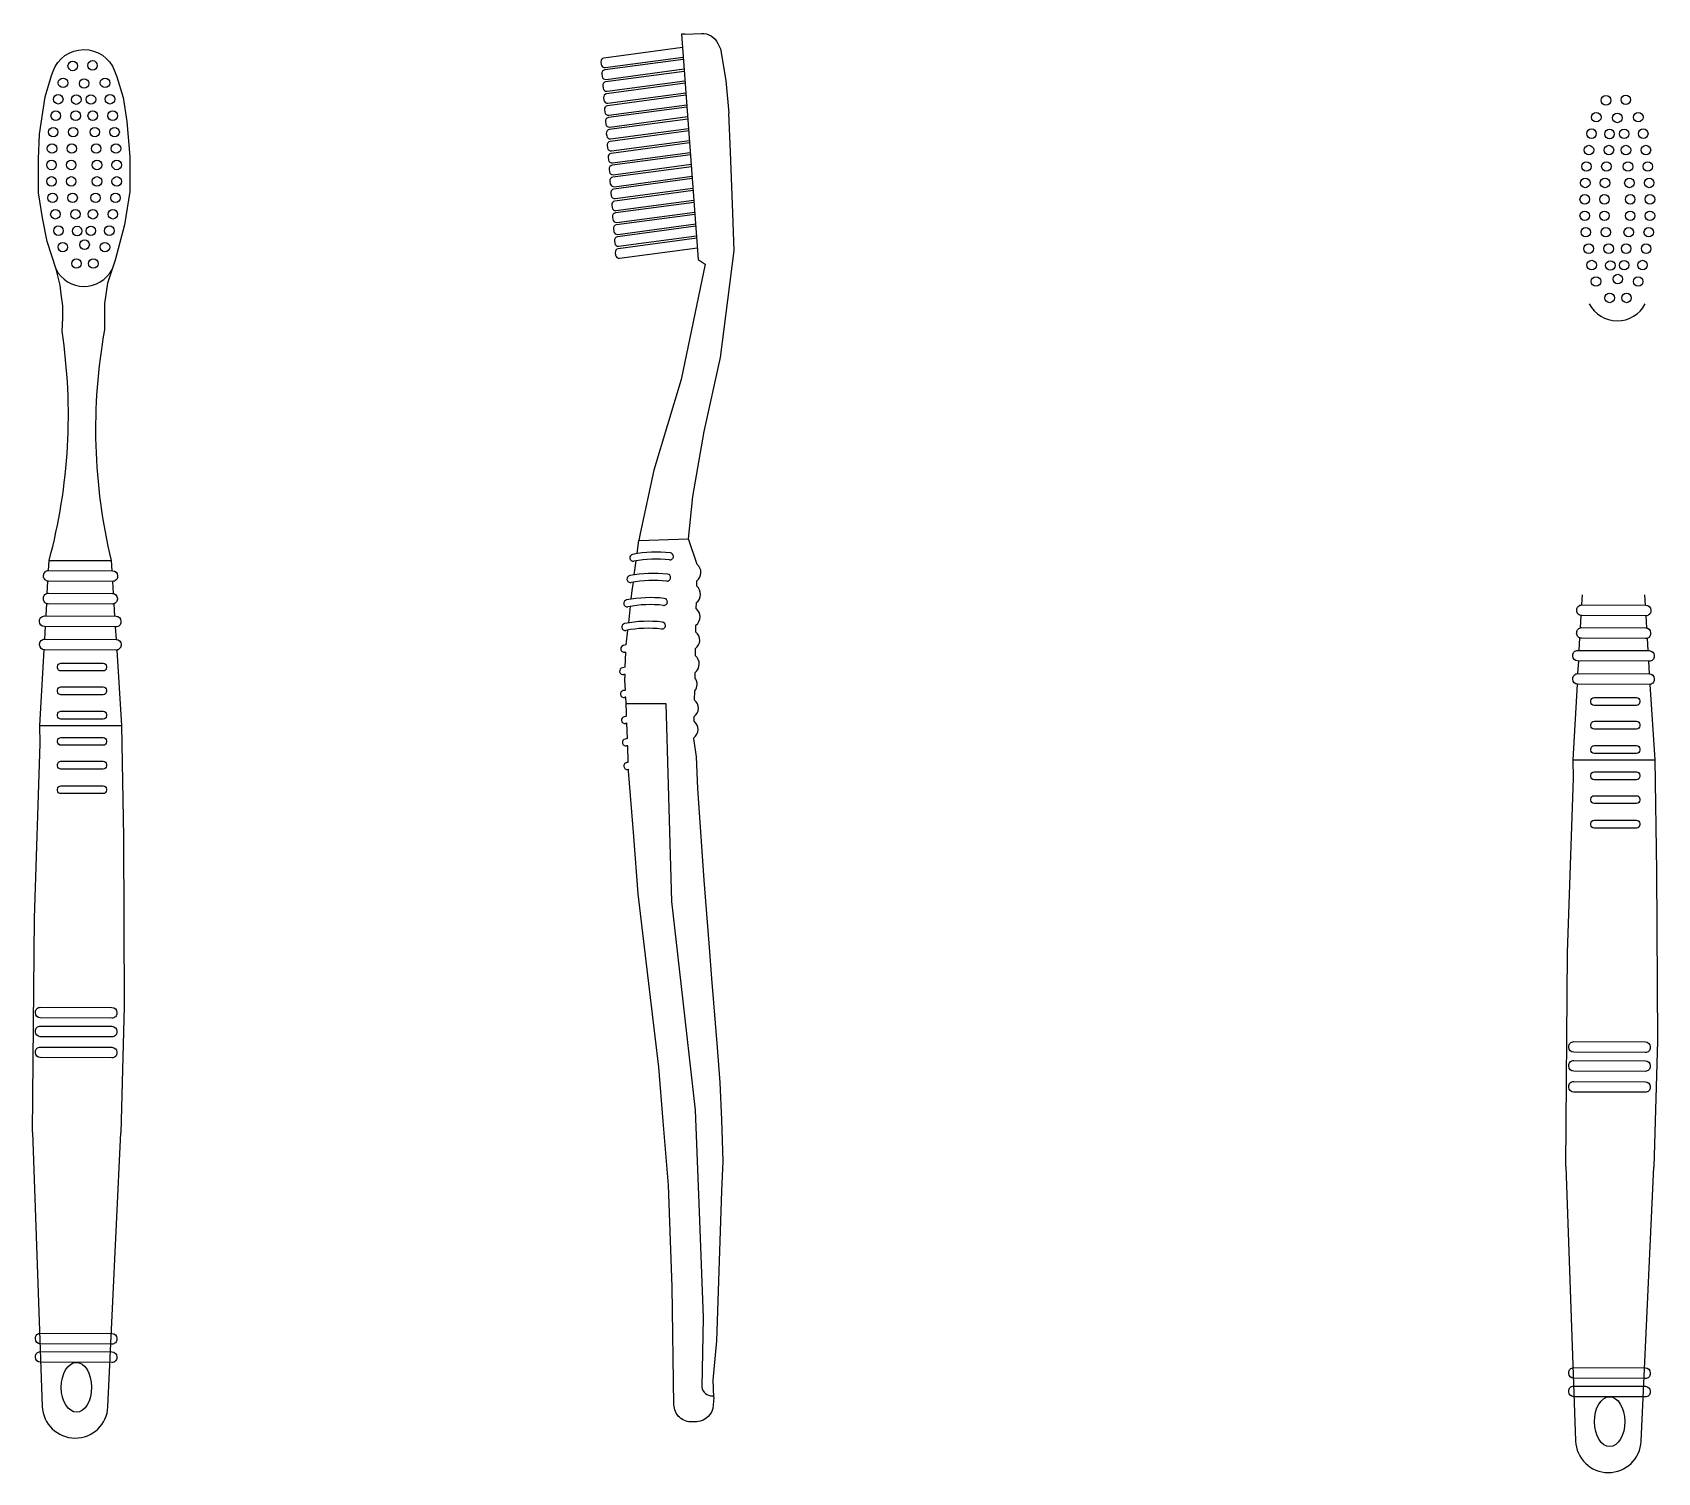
# Model space of a CAD drawing. Header units: inches. Extents: x 236 to 730, y 106 to 544.
import ezdxf

# ---------------------------------------------------------------- set-up
doc = ezdxf.new("R2010")
doc.units = ezdxf.units.IN
doc.header["$MEASUREMENT"] = 0
doc.layers.add('2D Front', color=7, linetype='Continuous')
doc.layers.add('2D Side', color=254, linetype='Continuous')

# ---------------------------------------------------------------- blocks, each defined once
blk = doc.blocks.new('wrehwr')
at = {"layer": '2D Front', "color": 18, "true_color": 0x000000}
for p, q in [((1839.81, 796.34), (1839.81, 796.34)), ((1852.3, 796.39), (1852.3, 796.39))]:
    blk.add_line(p, q, dxfattribs=at)
for centre, radius, start, end in [((1840.81, 796.44), 1, 98.6396, 185.8707), ((1840.81, 796.44), 1, 185.8707, 278.6396), ((1846.1, 761.65), 36.19, 81.4957, 98.6396), ((1846.1, 761.65), 34.19, 81.4957, 98.6396), ((1851.3, 796.46), 1, 261.4957, 355.9909), ((1851.3, 796.46), 1, 355.9909, 81.4957)]:
    blk.add_arc(centre, radius, start, end, dxfattribs=at)
blk = doc.blocks.new('ujtdjy')
at = {"layer": '2D Front', "color": 18, "true_color": 0x000000}
for p, q in [((1858.97, 793.87), (1856.81, 801.3)), ((1836.23, 770.45), (1836.23, 770.45)), ((1835.67, 764.06), (1835.67, 764.06)), ((1835.67, 757.54), (1835.67, 757.54)), ((1835.67, 750.06), (1835.67, 750.06)), ((1835.67, 743.66), (1835.67, 743.66)), ((1848.16, 743.71), (1848.16, 743.71)), ((1856.29, 742.81), (1856.15, 744.07)), ((1837.14, 738.1), (1837.2, 742.83)), ((1856.73, 738.94), (1856.29, 742.81)), ((1856.76, 729.87), (1856.73, 738.94)), ((1835.86, 736.94), (1835.86, 736.94)), ((1848.34, 736.99), (1848.34, 736.99)), ((1857.55, 703.61), (1856.76, 729.87)), ((1858.3, 685.58), (1857.55, 703.61)), ((1858.72, 675.39), (1858.3, 685.58)), ((1859.54, 655.64), (1858.72, 675.39)), ((1859.96, 645.65), (1859.54, 655.64)), ((1859.96, 634.94), (1859.96, 645.65)), ((1859.96, 623.13), (1859.96, 634.94)), ((1859.24, 614.58), (1859.96, 623.13)), ((1855.64, 567.75), (1856.2, 571.83)), ((1854.67, 560.64), (1855.64, 567.75)), ((1854.67, 555.85), (1854.67, 560.64))]:
    blk.add_line(p, q, dxfattribs=at)
for points in [[(1861.2, 945.49), (1860.24, 945.45), (1862.62, 880.92), (1864.57, 879.51), (1856.39, 846.83), (1847.61, 821.26), (1843.06, 803.26), (1842.56, 801.3), (1856.81, 801.3), (1858.5, 813.31), (1862.44, 831.78), (1867.88, 852.69), (1870.6, 869.02), (1872.94, 883.08), (1872.94, 896.37), (1872.94, 911.37), (1872.94, 922.44)], [(1841.94, 797.6), (1842.56, 801.3)], [(1840.91, 791.56), (1841.59, 795.54)], [(1839.79, 784.67), (1840.16, 787.14), (1840.56, 789.5)], [(1858.62, 787.65), (1858.7, 789.16)], [(1838.79, 777.92), (1839.49, 782.62)], [(1858.25, 781.24), (1858.35, 782.94)], [(1837.86, 771.66), (1838.49, 775.87)], [(1857.87, 774.53), (1857.99, 776.54)], [(1837.33, 765.26), (1837.61, 769.6)], [(1857.49, 767.74), (1857.61, 769.83)], [(1837.13, 758.72), (1837.08, 761.55), (1837.19, 763.22)], [(1857.14, 761.5), (1857.22, 763.03)], [(1856.77, 755.12), (1856.92, 757.73)], [(1837.18, 754.9), (1837.16, 756.7)], [(1837.19, 751.25), (1837.19, 752.37), (1837.18, 754.9), (1848.51, 754.51), (1848.02, 697.88), (1849.78, 674.36), (1852.5, 637.94), (1852.5, 608.92), (1852.5, 578.72), (1851.36, 558.83)], [(1837.2, 744.85), (1837.2, 749.23)], [(1856.43, 749.08), (1856.51, 750.41)], [(1856.15, 744.07), (1856.17, 744.37)], [(1856.2, 571.83), (1859.24, 614.58)], [(1843.16, 550.99), (1843.15, 550.99)]]:
    blk.add_lwpolyline(points, dxfattribs=at)
for points in [[(1861.2, 945.49), (1865.95, 945.49, -0.300938), (1870.56, 942.45), (1871.21, 940.89), (1872.45, 931.8), (1872.94, 922.44)], [(1860.38, 941.67), (1837.85, 939.52, 0.414214), (1836.95, 938.43), (1837.02, 937.71, 0.414214), (1838.11, 936.81), (1860.48, 938.94)], [(1860.5, 938.25), (1837.98, 936.1, 0.414214), (1837.08, 935.01), (1837.15, 934.29, 0.414214), (1838.24, 933.39), (1860.61, 935.52)], [(1860.63, 934.84), (1838.11, 932.69, 0.414214), (1837.2, 931.6), (1837.27, 930.88, 0.414214), (1838.36, 929.98), (1860.73, 932.11)], [(1860.76, 931.42), (1838.23, 929.27, 0.414214), (1837.33, 928.18), (1837.4, 927.46, 0.414214), (1838.49, 926.56), (1860.86, 928.7)], [(1860.88, 928.01), (1838.36, 925.86, 0.414214), (1837.46, 924.77), (1837.53, 924.05, 0.414214), (1838.62, 923.15), (1860.98, 925.28)], [(1861.01, 924.59), (1838.48, 922.44, 0.414214), (1837.58, 921.35), (1837.65, 920.63, 0.414214), (1838.74, 919.73), (1861.11, 921.87)], [(1861.14, 921.18), (1838.61, 919.03, 0.414214), (1837.71, 917.94), (1837.78, 917.22, 0.414214), (1838.87, 916.32), (1861.24, 918.45)], [(1861.26, 917.76), (1838.74, 915.62, 0.414214), (1837.84, 914.53), (1837.9, 913.81, 0.414214), (1838.99, 912.9), (1861.36, 915.04)], [(1861.39, 914.35), (1838.86, 912.2, 0.414214), (1837.96, 911.11), (1838.03, 910.39, 0.414214), (1839.12, 909.49), (1861.49, 911.62)], [(1861.51, 910.94), (1838.99, 908.79, 0.414214), (1838.09, 907.7), (1838.16, 906.98, 0.414214), (1839.25, 906.08), (1861.62, 908.21)], [(1861.64, 907.52), (1839.12, 905.37, 0.414214), (1838.21, 904.28), (1838.28, 903.56, 0.414214), (1839.37, 902.66), (1861.74, 904.79)], [(1861.77, 904.11), (1839.24, 901.96, 0.414214), (1838.34, 900.87), (1838.41, 900.15, 0.414214), (1839.5, 899.25), (1861.87, 901.38)], [(1861.89, 900.69), (1839.37, 898.54, 0.414214), (1838.47, 897.45), (1838.54, 896.73, 0.414214), (1839.63, 895.83), (1861.99, 897.97)], [(1862.02, 897.28), (1839.49, 895.13, 0.414214), (1838.59, 894.04), (1838.66, 893.32, 0.414214), (1839.75, 892.42), (1862.12, 894.55)], [(1862.15, 893.86), (1839.62, 891.72, 0.414214), (1838.72, 890.62), (1838.79, 889.9, 0.414214), (1839.88, 889), (1862.25, 891.14)], [(1862.27, 890.45), (1839.75, 888.3, 0.414214), (1838.85, 887.21), (1838.91, 886.49, 0.414214), (1840, 885.59), (1862.37, 887.72)], [(1862.4, 887.03), (1839.87, 884.89, 0.414214), (1838.97, 883.8), (1839.04, 883.08, 0.414214), (1840.13, 882.18), (1862.5, 884.31)], [(1854.67, 555.85), (1854.46, 553.53, -0.382692), (1849.57, 548.98), (1848.33, 548.96, -0.426767), (1843.24, 554.07), (1844.02, 587.81), (1844.02, 616.86), (1843.23, 635.22), (1842.56, 650.69), (1840.46, 677.04), (1838.6, 700.42), (1837.91, 716.8), (1837.11, 735.63), (1837.12, 736.07)], [(1851.36, 558.83, 0.378905), (1854.33, 556.19), (1854.67, 556.19)]]:
    blk.add_lwpolyline(points, format="xyb", dxfattribs=at)
for centre, radius, start, end in [((1856.98, 791.62), 3, 305.0833, 48.4324), ((1856.62, 785.4), 3, 305.0833, 48.4324), ((1856.26, 778.99), 3, 305.0833, 48.4324), ((1837.23, 770.56), 1, 98.6396, 185.8707), ((1842.51, 735.76), 36.19, 97.3814, 98.6396), ((1855.88, 772.29), 3, 305.0833, 48.4324), ((1837.23, 770.56), 1, 185.8707, 278.6396), ((1842.51, 735.76), 34.19, 98.2452, 98.6396), ((1855.5, 765.49), 3, 305.0833, 48.4324), ((1836.67, 764.16), 1, 98.6396, 185.8707), ((1836.67, 764.16), 1, 185.8707, 278.6396), ((1841.95, 729.37), 36.19, 97.3463, 98.6396), ((1841.95, 729.37), 34.19, 98.0031, 98.6396), ((1836.67, 757.64), 1, 98.6396, 185.8707), ((1836.67, 757.64), 1, 185.8707, 278.6396), ((1841.95, 722.85), 36.19, 97.6641, 98.6396), ((1854.69, 759.75), 3, 317.9271, 35.5886), ((1841.95, 722.85), 34.19, 98.0636, 98.6396), ((1854.78, 752.87), 3, 305.0833, 48.4324), ((1836.67, 750.16), 1, 98.6396, 185.8707), ((1836.67, 750.16), 1, 185.8707, 278.6396), ((1841.95, 715.37), 36.19, 97.5597, 98.6396), ((1841.95, 715.37), 34.19, 97.9978, 98.6396), ((1854.44, 746.83), 3, 305.0833, 48.4324), ((1836.67, 743.77), 1, 98.6396, 185.8707), ((1836.67, 743.77), 1, 185.8707, 278.6396), ((1841.95, 708.97), 36.19, 97.5389, 98.6396), ((1841.95, 708.97), 34.19, 97.9892, 98.6396), ((1836.85, 737.04), 1, 98.6396, 185.8707), ((1836.85, 737.04), 1, 185.8707, 278.6396), ((1842.14, 702.25), 36.19, 97.9317, 98.6396), ((1842.14, 702.25), 34.19, 98.4409, 98.6396)]:
    blk.add_arc(centre, radius, start, end, dxfattribs=at)
for p in [(0, 0), (-1.04, -6.05), (-2.22, -12.94), (-3.03, -19.67)]:
    blk.add_blockref('wrehwr', p, dxfattribs=at)

msp = doc.modelspace()

# ---------------------------------------------------------------- linework, layer by layer
at = {"layer": '2D Front', "color": 18, "true_color": 0x000000}
for points in [[(244.48, 453.29), (244.7, 457.21), (244.7, 461.03), (244.24, 464.54), (243.88, 467.27), (242.67, 472.12), (239.97, 480.6), (238.59, 487.79), (237.28, 495.41), (237.28, 505.77), (237.67, 513.23), (239.4, 524.65), (241.29, 531.14), (241.75, 532.4, -0.694672), (260.49, 532.56), (261.2, 530.71), (263.1, 524.41), (264.22, 517.12), (265.13, 506.36), (265.13, 495.84), (263.51, 485.7), (260.65, 474.94), (258.35, 467.88), (257.46, 461.71), (257.46, 458.62), (257.43, 453.71)], [(238.88, 378.95, -0.414214), (240.38, 380.44), (259.88, 380.38, -0.413637), (261.38, 378.87), (261.38, 378.64, -0.414791), (259.87, 377.14), (240.37, 377.21, -0.414214), (238.87, 378.71), (238.88, 378.95)], [(238.83, 372.04, -0.414214), (240.33, 373.54), (259.83, 373.47, -0.413637), (261.33, 371.97), (261.33, 371.73, -0.414791), (259.82, 370.23), (240.32, 370.3, -0.414214), (238.83, 371.8), (238.83, 372.04)], [(235.5, 209.5), (238.48, 126.06, 0.959731), (258.47, 125.95), (262.34, 209.29)]]:
    msp.add_lwpolyline(points, format="xyb", dxfattribs=at)
for points in [[(240.39, 380.44), (240.56, 383.51)], [(240.56, 383.51), (259.45, 383.51)], [(259.45, 383.51), (259.64, 380.38)], [(240, 373.5), (240.21, 377.22)], [(259.84, 377.14), (260.07, 373.45)], [(239.62, 366.61), (239.83, 370.38)], [(260.27, 370.3), (260.5, 366.54)], [(239.22, 359.54), (239.44, 363.38)], [(260.71, 363.3), (260.94, 359.47)], [(237.76, 333.31), (239.04, 356.31)], [(261.15, 356.24), (262.57, 333.31)], [(235.5, 209.5), (236.06, 274.67), (237.86, 327.77), (237.76, 333.31), (262.57, 333.31), (263.17, 299.4), (263.43, 247.77), (262.34, 209.29)]]:
    msp.add_lwpolyline(points, dxfattribs=at)
at = {"layer": '2D Front', "color": 7, "true_color": 0xffffff}
for points in [[(707.04, 369.97), (707.21, 373.04)], [(726.1, 373.04), (726.29, 369.91)], [(706.65, 363.03), (706.86, 366.75)], [(726.49, 366.67), (726.72, 362.98)], [(706.27, 356.14), (706.48, 359.91)], [(726.92, 359.83), (727.15, 356.07)], [(705.87, 349.07), (706.09, 352.9)], [(727.35, 352.83), (727.59, 349)], [(704.41, 322.84), (705.69, 345.84)], [(727.79, 345.77), (729.22, 322.84)], [(702.15, 199.03), (702.71, 264.2), (704.51, 317.3), (704.41, 322.84), (729.22, 322.84), (729.82, 288.93), (730.08, 237.3), (728.99, 198.82)]]:
    msp.add_lwpolyline(points, dxfattribs=at)
at = {"layer": '2D Front', "color": 18, "true_color": 0x000000}
for points in [[(239.13, 366.61), (260.93, 366.54, -0.413191), (262.43, 365.04), (262.43, 364.8, -0.415237), (260.92, 363.3), (239.12, 363.38, -0.413191), (237.63, 364.88), (237.63, 365.11, -0.415237)], [(239.17, 359.54), (260.97, 359.47, -0.413191), (262.46, 357.97), (262.46, 357.73, -0.415237), (260.96, 356.23), (239.16, 356.3, -0.413191), (237.67, 357.8), (237.67, 358.04, -0.415237)], [(244.16, 352.26), (257.01, 352.26, -0.409769), (258.01, 351.27), (258.02, 350.89, -0.418672), (257.02, 349.87), (244.16, 349.87, -0.409769), (243.16, 350.86), (243.16, 351.24, -0.418672)], [(244.16, 345.03), (257.01, 345.03, -0.409769), (258.01, 344.05), (258.02, 343.67, -0.418672), (257.02, 342.65), (244.16, 342.65, -0.409769), (243.16, 343.63), (243.16, 344.02, -0.418672)], [(244.16, 337.62), (257.01, 337.62, -0.409769), (258.01, 336.63), (258.02, 336.25, -0.418672), (257.02, 335.23), (244.16, 335.23, -0.409769), (243.16, 336.22), (243.16, 336.6, -0.418672)], [(244.16, 329.65), (257.01, 329.65, -0.409769), (258.01, 328.66), (258.02, 328.28, -0.418672), (257.02, 327.26), (244.16, 327.26, -0.409769), (243.16, 328.25), (243.16, 328.63, -0.418672)], [(244.16, 322.39), (257.01, 322.39, -0.409769), (258.01, 321.4), (258.02, 321.02, -0.418672), (257.02, 320), (244.16, 320, -0.409769), (243.16, 320.99), (243.16, 321.37, -0.418672)], [(244.16, 314.92), (257.01, 314.92, -0.409769), (258.01, 313.94), (258.02, 313.56, -0.418672), (257.02, 312.54), (244.16, 312.54, -0.409769), (243.16, 313.52), (243.16, 313.91, -0.418672)], [(237.88, 247.53), (259.67, 247.46, -0.413191), (261.17, 245.96), (261.17, 245.72, -0.415237), (259.66, 244.22), (237.87, 244.29, -0.413191), (236.37, 245.79), (236.37, 246.03, -0.415237)], [(237.89, 241.8), (259.68, 241.73, -0.413191), (261.18, 240.23), (261.18, 239.99, -0.415237), (259.67, 238.49), (237.88, 238.57, -0.413191), (236.38, 240.07), (236.38, 240.3, -0.415237)], [(237.89, 235.43), (259.68, 235.35, -0.413191), (261.18, 233.85), (261.18, 233.61, -0.415237), (259.67, 232.11), (237.88, 232.19, -0.413191), (236.38, 233.69), (236.38, 233.93, -0.415237)], [(237.88, 148.33), (259.67, 148.25, -0.413191), (261.17, 146.75), (261.17, 146.51, -0.415237), (259.66, 145.01), (237.87, 145.09, -0.413191), (236.37, 146.59), (236.37, 146.83, -0.415237)], [(237.87, 142.72), (259.67, 142.65, -0.413191), (261.16, 141.15), (261.16, 140.91, -0.415237), (259.66, 139.41), (237.86, 139.48, -0.413191), (236.37, 140.98), (236.37, 141.22, -0.415237)]]:
    msp.add_lwpolyline(points, format="xyb", close=True, dxfattribs=at)
at = {"layer": '2D Front', "color": 7, "true_color": 0xffffff}
for points in [[(705.52, 368.48, -0.414214), (707.03, 369.97), (726.53, 369.91, -0.413637), (728.03, 368.4), (728.03, 368.17, -0.414791), (726.52, 366.67), (707.02, 366.74, -0.414214), (705.52, 368.24), (705.52, 368.48)], [(705.48, 361.57, -0.414214), (706.98, 363.06), (726.48, 363, -0.413637), (727.98, 361.49), (727.98, 361.26, -0.414791), (726.47, 359.76), (706.97, 359.83, -0.414214), (705.47, 361.33), (705.48, 361.57)], [(702.15, 199.03), (705.13, 115.58, 0.959731), (725.12, 115.48), (728.99, 198.82)]]:
    msp.add_lwpolyline(points, format="xyb", dxfattribs=at)
for points in [[(705.78, 356.14), (727.58, 356.07, -0.413191), (729.08, 354.57), (729.08, 354.33, -0.415237), (727.57, 352.83), (705.77, 352.91, -0.413191), (704.28, 354.41), (704.28, 354.64, -0.415237)], [(705.82, 349.07), (727.62, 349, -0.413191), (729.11, 347.5), (729.11, 347.26, -0.415237), (727.61, 345.76), (705.81, 345.83, -0.413191), (704.32, 347.33), (704.32, 347.57, -0.415237)], [(710.81, 341.79), (723.66, 341.79, -0.409769), (724.66, 340.8), (724.66, 340.42, -0.418672), (723.66, 339.4), (710.81, 339.4, -0.409769), (709.81, 340.39), (709.81, 340.77, -0.418672)], [(710.81, 334.56), (723.66, 334.56, -0.409769), (724.66, 333.58), (724.66, 333.19, -0.418672), (723.66, 332.18), (710.81, 332.18, -0.409769), (709.81, 333.16), (709.81, 333.55, -0.418672)], [(710.81, 327.15), (723.66, 327.15, -0.409769), (724.66, 326.16), (724.66, 325.78, -0.418672), (723.66, 324.76), (710.81, 324.76, -0.409769), (709.81, 325.75), (709.81, 326.13, -0.418672)], [(710.81, 319.18), (723.66, 319.18, -0.409769), (724.66, 318.19), (724.66, 317.81, -0.418672), (723.66, 316.79), (710.81, 316.79, -0.409769), (709.81, 317.78), (709.81, 318.16, -0.418672)], [(710.81, 311.91), (723.66, 311.91, -0.409769), (724.66, 310.93), (724.66, 310.55, -0.418672), (723.66, 309.53), (710.81, 309.53, -0.409769), (709.81, 310.51), (709.81, 310.9, -0.418672)], [(710.81, 304.45), (723.66, 304.45, -0.409769), (724.66, 303.47), (724.66, 303.08, -0.418672), (723.66, 302.07), (710.81, 302.07, -0.409769), (709.81, 303.05), (709.81, 303.44, -0.418672)], [(704.58, 237.06), (726.38, 236.98, -0.413191), (727.88, 235.48), (727.88, 235.25, -0.415237), (726.37, 233.75), (704.57, 233.82, -0.413191), (703.08, 235.32), (703.08, 235.56, -0.415237)], [(704.6, 231.33), (726.39, 231.26, -0.413191), (727.89, 229.76), (727.89, 229.52, -0.415237), (726.38, 228.02), (704.58, 228.09, -0.413191), (703.09, 229.59), (703.09, 229.83, -0.415237)], [(704.6, 224.96), (726.39, 224.88, -0.413191), (727.89, 223.38), (727.89, 223.14, -0.415237), (726.38, 221.64), (704.58, 221.72, -0.413191), (703.09, 223.22), (703.09, 223.46, -0.415237)], [(704.58, 137.85), (726.38, 137.78, -0.413191), (727.88, 136.28), (727.88, 136.04, -0.415237), (726.37, 134.54), (704.57, 134.62, -0.413191), (703.08, 136.12), (703.08, 136.35, -0.415237)], [(704.58, 132.25), (726.38, 132.18, -0.413191), (727.87, 130.68), (727.87, 130.44, -0.415237), (726.37, 128.94), (704.57, 129.01, -0.413191), (703.07, 130.51), (703.07, 130.75, -0.415237)]]:
    msp.add_lwpolyline(points, format="xyb", close=True, dxfattribs=at)
at = {"layer": '2D Front', "color": 18, "true_color": 0x000000}
for centre in [(247.75, 534), (253.78, 534.18), (244.8, 528.87), (251.21, 528.66), (257.58, 528.87), (243.34, 523.87), (248.83, 523.76), (253.29, 523.81), (259.09, 523.87), (242.57, 518.87), (248.64, 518.87), (253.84, 518.87), (259.91, 518.87), (241.81, 513.87), (247.88, 513.87), (254.46, 513.87), (260.48, 513.87), (241.45, 508.87), (247.46, 508.87), (254.88, 508.87), (260.9, 508.87), (241.28, 503.87), (247.28, 503.87), (255.13, 503.87), (261.13, 503.87), (241.28, 498.87), (247.28, 498.87), (255.13, 498.87), (261.13, 498.87), (241.61, 493.87), (247.7, 493.87), (254.69, 493.87), (260.76, 493.87), (242.47, 488.87), (248.57, 488.87), (253.89, 488.87), (259.96, 488.87), (243.4, 483.87), (249.09, 483.76), (253.27, 483.84), (258.88, 483.87), (244.72, 478.87), (251.35, 479.61), (257.55, 478.87), (248.88, 473.87), (254.01, 473.87)]:
    msp.add_circle(centre, 1.45, dxfattribs=at)
at = {"layer": '2D Front', "color": 7, "true_color": 0xffffff}
for centre in [(714.4, 523.53), (720.43, 523.71), (711.45, 518.4), (717.86, 518.19), (724.23, 518.4), (709.99, 513.4), (715.48, 513.29), (719.94, 513.34), (725.74, 513.4), (709.22, 508.4), (715.29, 508.4), (720.48, 508.4), (726.55, 508.4), (708.46, 503.4), (714.53, 503.4), (721.11, 503.4), (727.13, 503.4), (708.1, 498.4), (714.11, 498.4), (721.53, 498.4), (727.55, 498.4), (707.93, 493.4), (713.93, 493.4), (721.78, 493.4), (727.78, 493.4), (707.93, 488.4), (713.93, 488.4), (721.78, 488.4), (727.78, 488.4), (708.26, 483.4), (714.35, 483.4), (721.33, 483.4), (727.41, 483.4), (709.12, 478.4), (715.22, 478.4), (720.53, 478.4), (726.61, 478.4), (710.05, 473.4), (719.92, 473.37), (725.53, 473.4), (715.74, 473.29), (718, 469.14), (711.37, 468.4), (724.2, 468.4), (715.53, 463.4), (720.66, 463.4)]:
    msp.add_circle(centre, 1.45, dxfattribs=at)
at = {"layer": '2D Front', "color": 18, "true_color": 0x000000}
for centre, radius, start, end in [((251.21, 476.52), 9.61, 207.2644, 332.1231), ((76.42, 427.74), 170, 344.9212, 8.645), ((424.7, 423.4), 170, 169.7291, 193.5701)]:
    msp.add_arc(centre, radius, start, end, dxfattribs=at)
at = {"layer": '2D Front', "color": 7, "true_color": 0xffffff}
msp.add_arc((717.86, 466.05), 9.61, 207.2644, 332.1231, dxfattribs=at)
at = {"layer": '2D Front', "color": 18, "true_color": 0x000000}
msp.add_ellipse((248.87, 131.87), major_axis=(0.05, -7.58), ratio=0.608734, dxfattribs=at)
at = {"layer": '2D Front', "color": 7, "true_color": 0xffffff}
msp.add_ellipse((715.52, 121.4), major_axis=(0.05, -7.58), ratio=0.608734, dxfattribs=at)

# ---------------------------------------------------------------- block references
at = {"layer": '2D Side', "color": 18, "true_color": 0x000000, "xscale": 1.064647836566967, "yscale": 1.064647836566967, "zscale": 1.064647836566967, "rotation": 2.174734854066637}
msp.add_blockref('ujtdjy', (-1507.87, -537.37), dxfattribs=at)

doc.saveas('drawing.dxf')
